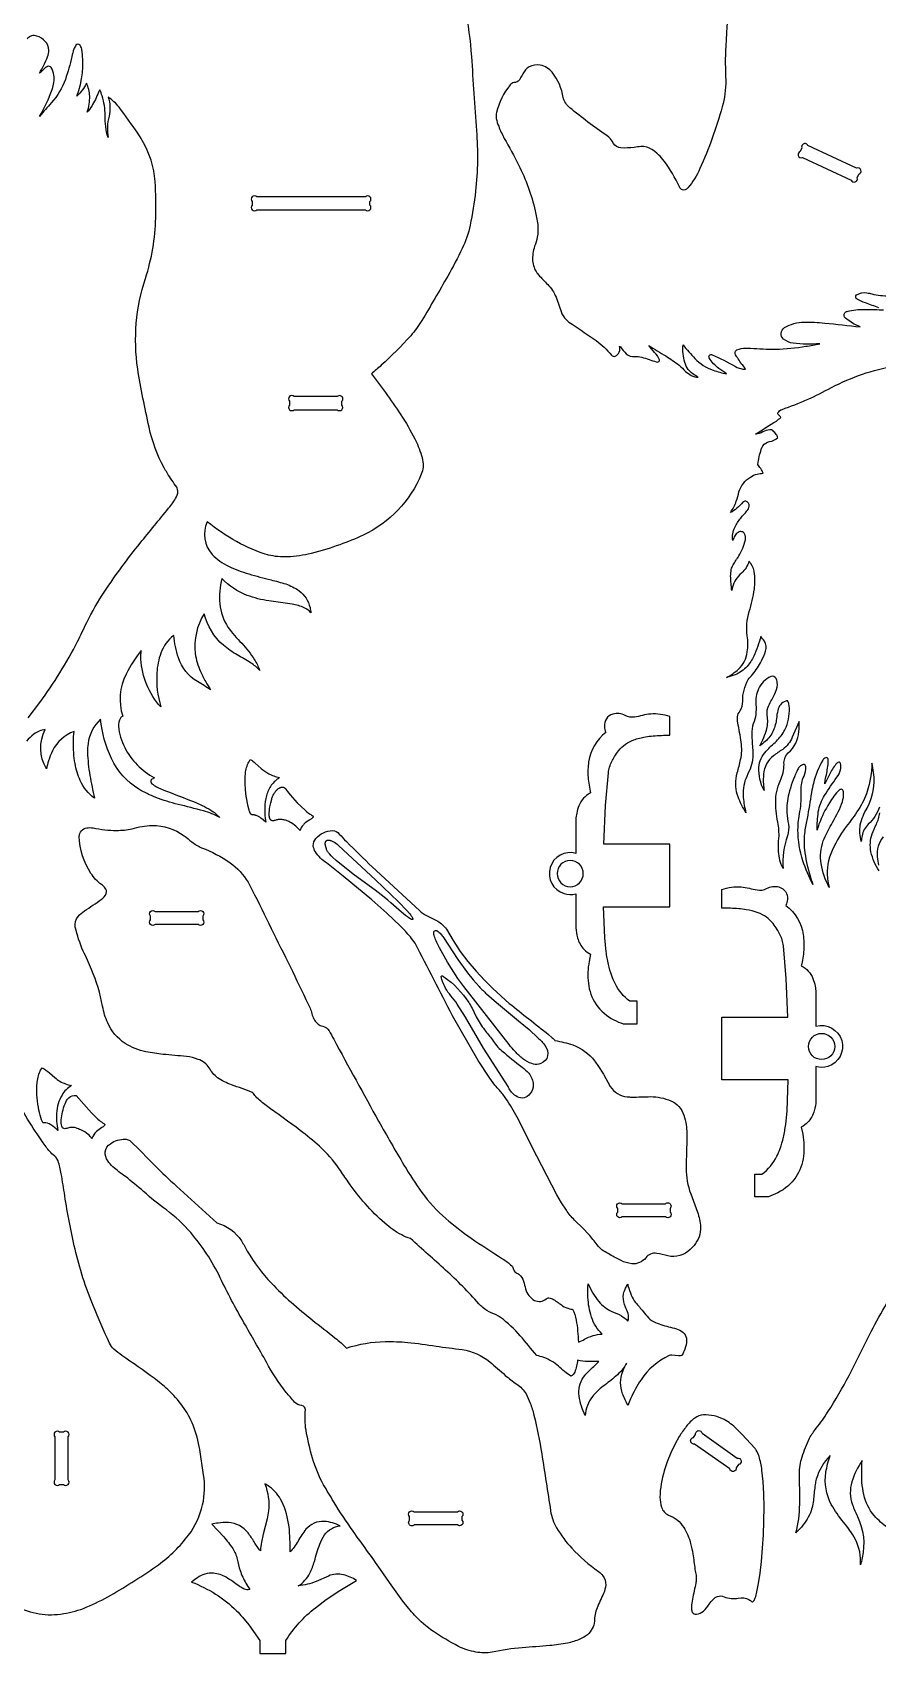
# Model space of a CAD drawing. Extents: x -644 to 671, y -543 to 596.
# Drawn here: x -89 to 298, y -540 to 202 of the extents above; entities that cross this region are included whole.
import ezdxf

# ---------------------------------------------------------------- set-up
doc = ezdxf.new("R2010")
doc.units = 0
doc.header["$MEASUREMENT"] = 0
doc.layers.get('0').update_dxf_attribs({"linetype": 'CONTINUOUS'})

msp = doc.modelspace()

# ---------------------------------------------------------------- linework, layer by layer
for points in [[(102.59, 234.75, -0.070329), (111.75, 191.08, 0.000867), (114.09, 157.23, -0.045678), (113.66, 129.45, -0.017739), (111.17, 113.91, -0.063722), (107.59, 103.3, -0.013917), (100.93, 90.64, -0.005028), (89.02, 70.24, -0.037354), (83.95, 63.3, -0.02405), (70.45, 49.77, -0.011954), (65.9, 45.9, -0.020298), (80.24, 25.83, -0.030212), (86.56, 14.58, -0.052109), (89.39, 6.46, -0.150271), (88.8, -0.07, -0.187965), (62.11, -27.99, -0.028023), (51.42, -32.37, -0.02766), (38.35, -36.37, -0.043257), (27.53, -37.95, -0.067309), (18.73, -37.11, -0.060689), (4.17, -30.94, -0.039676), (-9.31, -21.92, 0.299532), (-7.1, -36.83, 0.087), (0.5, -42.2, 0.045821), (9.76, -45.75, 0.011316), (19.95, -48.48, -0.010703), (26.64, -50.34, -0.074593), (32.79, -53.44, -0.174765), (37.79, -61.12, -0.037408), (38.2, -63.54, 0.113296), (35.16, -61.27, 0.068641), (29.63, -59.65), (18.97, -58.14, -0.047579), (8.98, -55.57, -0.109363), (-2.66, -47.85, 0.076069), (-3.56, -59.4, 0.12384), (0.2, -70.1, 0.039931), (6.52, -77.52, -0.044461), (12.35, -85.02, -0.048674), (14.72, -89.94, 0.073284), (10.59, -86.46, 0.011531), (4.46, -82.84, -0.042965), (-1.91, -78.42, -0.149929), (-10.77, -63.99, 0.167713), (-14.78, -82.16, 0.073265), (-12.37, -90.43, 0.03001), (-10.01, -95.09, 0.012807), (-7.76, -98.81, 0.010715), (-13.74, -95.08, -0.178967), (-22.5, -84.17, -0.039776), (-23.87, -79.06, -0.013692), (-24.69, -73.96, 0.14529), (-30.56, -81.98, 0.073676), (-32.38, -91.05, 0.090771), (-30.57, -106.63, -0.17418), (-39.71, -84.74, -0.04076), (-39.51, -80.74, 0.046058), (-46.49, -91.6, 0.203272), (-48.02, -110.85, 0.19202), (-49.12, -111.79, 0.154062), (-49.92, -115.51, 0.103542), (-47.13, -125.17, 0.154317), (-33.52, -139.08, 0.083761), (-34.99, -140.07, 0.389363), (-34.67, -141.82, 0.067936), (-30.21, -144.31, -0.001676), (-15.59, -149.99, -0.040309), (-7.69, -153.91, -0.06865), (-3.6, -157.27, 0.061537), (-11, -154.26, 0.006694), (-22.69, -151.3, -0.026967), (-32.87, -148.11, -0.041157), (-40.64, -144.3, -0.144989), (-53.17, -130.22, -0.089004), (-58.18, -112.29, 0.178602), (-63.92, -123.47, 0.039721), (-64.16, -127.42, 0.038641), (-63.07, -137.99, 0.00965), (-60.99, -148.43, -0.13299), (-67.5, -140.38, -0.064005), (-69.87, -132.56, -0.05419), (-70.61, -122.59, -0.018679), (-70.34, -117.95, 0.198126), (-80.22, -126.7, 0.041469), (-82.04, -131.33, 0.016575), (-83.01, -134.93, -0.261117), (-83.52, -116.94, 0.11613), (-88.75, -119.08, 0.032512), (-92.2, -122.31, -0.008994)], [(230.48, 219.6, 0.020828), (228.27, 195.93, 0.022262), (228.3, 180.12, -0.070317), (226.71, 168.14, -0.036845), (216.49, 139.81, -0.068792), (210.93, 131.01, -0.091833), (209.7, 130.09, -0.327512), (207.61, 130.68, -0.072774), (207.06, 131.46, 0.053577), (200.08, 143.3, 0.079339), (194.48, 148.62, 0.152945), (189.46, 149.94, 0.027119), (186.38, 149.51, -0.042613), (180.29, 149.3, -0.250257), (176.82, 151.39, 0.130871), (173.75, 155, -0.021834), (156.85, 167.71, -0.141466), (153.78, 172.39, 0.136385), (148.79, 183.92, 0.168818), (143.33, 187.23, 0.167635), (138.28, 186.43, 0.129787), (135.26, 183.22, 0.018982), (134.16, 181.09, -0.151925), (132.67, 179.53, -0.072325), (131.26, 179.23, 0.165154), (129.47, 178.13, 0.109853), (123.24, 165.57, 0.077887), (123.15, 162.83, 0.043691), (124.27, 159.22, 0.031225), (126.81, 153.68, -0.014432), (133.39, 141.57, -0.055078), (140.99, 120.56, -0.025038), (142.12, 114.24, -0.062536), (141.95, 108.43, -0.050482), (140.72, 104.28, 0.100672), (139.8, 97.55, 0.130159), (141.81, 92.15, 0.034671), (143, 90.64, 0.004668), (147.26, 86.19, -0.101238), (150.88, 80.13), (152.83, 74.36, 0.118116), (155.17, 70.75, 0.04113), (157.86, 68.55, -0.002898), (168.86, 61.14, -0.073029), (175.92, 54.39, 0.249937), (177.59, 53.9, 0.394335), (179.55, 58.56, -0.131701), (180.05, 58.16, 0.014317), (182.72, 55.07, 0.244911), (186.56, 53.78, -0.095856), (189.8, 53.53, -0.008794), (196.49, 51.31, 0.328193), (197.94, 51.88, 0.18721), (197.96, 52.23, 0.083905), (195.7, 55.69, -0.024261), (193, 58.85, 0.013108), (200.87, 54.04, -0.033522), (206.9, 49.81, -0.008892), (209.92, 46.99, 0.060371), (212.52, 45.12, 0.112928), (215.73, 44.33, -0.107204), (211.1, 47.91, -0.105157), (209.57, 51.11, -0.094506), (208.76, 59.08, 0.021477), (214.19, 52.91, 0.116316), (222.47, 47.55, 0.027086), (228.72, 45.82, 0.015978), (225.14, 48.33, -0.11479), (220.76, 53.21, -0.328521), (220.86, 54.39, -0.328521), (222.02, 54.64, -0.024781), (232.79, 49.21, 0.074741), (236.1, 48.04, 0.046363), (237.38, 47.97, 0.076723), (235.6, 50.29, -0.041519), (234.03, 52.67, 0.028656), (233.06, 54.06, -0.222996), (232.82, 56.24, -0.185093), (233.4, 56.82, -0.107614), (237.54, 57.65, -0.024605), (239.67, 57.59, 0.017104), (251.22, 57.16, 0.035818), (265.05, 58.46, 0.01125), (271.4, 59.62, -0.042452), (259.17, 59.84, -0.132414), (254.79, 61.8, -0.488687), (255.16, 67.02, -0.131071), (264.27, 69.56, -0.026969), (273.69, 69.12, -0.001658), (289.96, 67.38, 0.073029), (288.6, 67.97, -0.063077), (283.16, 71.33, -0.401455), (282.83, 73.8, -0.144956), (283.92, 74.43, -0.045014), (285.02, 74.7, -0.055704), (292.79, 75.37, -0.007778), (300.62, 75.14, 0.025224)], [(-91.39, -111.72), (-86.05, -104.65, 0.039199), (-68.72, -76.67, 0.003776), (-64.5, -67.94, -0.030703), (-56.28, -53.71, -0.02348), (-40.05, -31.64, -0.002814), (-26.99, -15.69, 0.043735), (-23.38, -10.46, 0.187406), (-22.88, -7.03, 0.069781), (-23.3, -6.09, -0.013916), (-27.7, 0.53, -0.012968), (-29.03, 2.84, -0.072368), (-35.98, 21.45, -0.013019), (-41.17, 48.18, -0.116204), (-37.64, 89.56, 0.073879), (-32.91, 117.26, 0.02178), (-33.17, 133.95, 0.113228), (-39.07, 152.78, 0.019313), (-41.12, 156.08, 0.010285), (-49.71, 167.93, 0.049822), (-52.04, 170.47, 0.02213), (-54.71, 172.65, -0.137475), (-54.32, 163.83, 0.09706), (-54.78, 154.05, -0.080757), (-56.1, 164.16, 0.080103), (-57.5, 173.11, 0.016507), (-58.48, 175.98, 0.058574), (-59.19, 174.77, -0.04715), (-62.26, 168.38, -0.039815), (-64.31, 165.64, 0.081273), (-63.15, 173.08, 0.107299), (-64.66, 178.94, -0.101159), (-69.05, 173.08, 0.133809), (-66.82, 194.58, 0.104396), (-67.69, 196.41, 0.4885), (-69.45, 196.32, 0.073098), (-70.45, 194.55, 0.034147), (-71.35, 191.14, -0.030418), (-74.33, 180.69, -0.093737), (-80.7, 170.04, -0.010797), (-83.44, 166.91, 0.011618), (-86.13, 163.77, 0.04554), (-80.32, 176.12, 0.110313), (-79.59, 182.63, 0.102475), (-80.87, 186.13, 0.330465), (-82.45, 186.58, 0.128215), (-84.33, 185.29), (-85.24, 184.34, -0.056296), (-86.25, 183.51, 0.05712), (-82.46, 191.09, 0.063771), (-81.9, 194.01, 0.204711), (-83.53, 198.08, 0.1186), (-87.33, 200.55, 0.317363), (-91.89, 199.16, 0.087814)], [(298.41, 76.13, -0.007767), (292.29, 78.34, -0.01989), (288.55, 80, -0.518717), (288.26, 82.01, -0.181117), (292.97, 82.95, -0.03993), (295.25, 82.45, 0.057308), (303.19, 81.62, -0.007512)], [(298.7, -152.58, -0.124901), (293.6, -160.34, 0.151213), (290.79, -165.67, 0.016769), (290.44, -168.26, -0.114421), (289.98, -160.59, -0.083801), (293.12, -152.95, 0.15929), (296.09, -136.72, 0.019004), (295.27, -132.43, -0.069805), (293.16, -145.31, -0.064773), (289.07, -153.69, -0.030115), (283.5, -161.45, 0.065408), (276.42, -173.99, 0.129892), (275.08, -186.65, 0.030012), (275.69, -189.27, -0.077056), (272, -178.42, -0.123418), (273.01, -168, -0.045076), (276.75, -160.42, 0.03835), (281.4, -151.17, 0.080904), (282.29, -146.99, 0.046424), (282.16, -145.09, 0.454877), (280.92, -144.39, 0.117244), (280.37, -144.68, 0.067086), (275.79, -150.62, 0.050298), (271.03, -160.33, 0.022432), (270.21, -163.08, -0.043024), (270.73, -154.68, -0.095909), (273.63, -147.15, -0.014775), (279.24, -138.87, 0.095136), (280.91, -135.41, 0.10271), (280.97, -132.59, 0.513419), (279.71, -132.04, 0.108189), (279.25, -132.37, 0.058986), (276.16, -136.94, 0.007123), (273.71, -141.89, -0.030098), (274.05, -139.38, 0.027218), (275.2, -133.03, 0.031955), (275.27, -130.88, 0.104008), (274.99, -130.09, 0.362515), (274.1, -129.93, 0.185951), (272.74, -131.07, 0.076365), (268.48, -141.65, 0.015861), (267.61, -145.86, -0.001977), (265.6, -157.71, 0.015389), (264.5, -163.65, 0.065926), (264.41, -172.06, 0.045212), (266.81, -183.55, 0.011293), (268.25, -188.03, -0.037696), (263.64, -177.16, -0.076249), (261.4, -162.96, -0.046831), (262.32, -154.54, 0.059151), (262.82, -144.95, -0.11499), (264.17, -138.33, 0.11346), (265.04, -134.15, 0.422777), (263.74, -133.03, 0.184095), (261.71, -134.58, 0.047833), (260.81, -136.25, 0.0445), (257.2, -146.4, 0.067747), (256.29, -155.1, 0.041714), (257.09, -160.35, -0.119543), (256.55, -165.66, 0.098463), (254.56, -180.63, -0.103072), (252.51, -172.88, -0.047908), (252.67, -166.79, 0.063903), (252.18, -159.39, -0.058323), (251.23, -149.11, -0.102603), (253.7, -139.47, 0.104996), (255, -132.05, -0.172123), (256.97, -127.69, 0.195997), (261.86, -117.96, 0.031323), (262, -113.33), (258.81, -120.52, -0.130815), (254.42, -126.15, 0.032736), (250.12, -129.06, 0.203222), (245.66, -137.4, 0.053807), (245.6, -142.09, 0.015935), (245.89, -144.93, -0.13736), (243.51, -134.35, -0.172056), (246.84, -126.85, -0.020181), (251.53, -122.32, 0.072041), (255.4, -117.16, 0.123222), (257.46, -107.09, 0.042865), (257.15, -104.88, 0.117466), (256.64, -103.93, 0.157503), (255.8, -104.01, 0.258569), (252.14, -108.24, 0.036353), (251.58, -112.05, -0.065918), (250.1, -117.57, -0.116694), (246.34, -122.48, -0.018207), (243.86, -124.45, 0.060915), (247.08, -116.74, 0.104737), (247.32, -110.53, -0.139951), (248.03, -105.96, -0.003733), (250.69, -100.91, 0.100653), (251.95, -96.36, 0.10935), (251.42, -93.69, 0.367404), (248.91, -92.74, 0.182425), (243.36, -98.36, 0.137594), (242.12, -105.64, -0.119867), (240.94, -114.33, 0.07433), (240.28, -119.09, 0.019104), (240.71, -126.37, -0.114811), (239.43, -135.15, -0.009428), (237.48, -139.52, 0.114985), (236.35, -148.16, 0.044875), (237.56, -155.09, -0.04556), (233.94, -147.83, -0.142518), (233.29, -138.15), (233.61, -136.78, 0.008646), (235.13, -130.75, 0.08794), (235.4, -122.82, 0.011617), (233.79, -113.91, -0.056051), (233.7, -111.19, -0.128471), (234.78, -108.56, 0.144619), (236.1, -103.98, -0.083832), (236.74, -99.02, -0.090654), (238.62, -94.16, -0.038606), (240.63, -91.78, 0.062822), (244.63, -85.56, 0.049924), (246.56, -81.06, 0.204915), (246.04, -76.57, 0.009707), (244.33, -74.26, -0.051643), (241.18, -83.37, -0.059979), (238.1, -88.08, -0.118312), (232.56, -91.92, -0.044354), (228.67, -93.16, 0.066351), (234.17, -89.36, 0.16397), (238.19, -81.5, 0.089667), (238.12, -74.14, -0.109076), (239.07, -63.03, 0.042554), (241.43, -52.63, 0.05224), (241.55, -45.85, 0.123399), (239.74, -40.93, 0.039353), (238.93, -39.98, -0.148803), (235.52, -45.37, 0.151721), (231.39, -51.86, 0.035855), (231.11, -53.39, -0.032039), (230.55, -46.73, -0.045071), (230.84, -43.66, -0.063773), (231.64, -41.65, -0.011537), (234.31, -37.52, 0.086235), (237.3, -30.15, 0.17793), (236.94, -27.35, 0.420412), (234.02, -26.71, 0.135197), (232.49, -28.33, 0.028909), (231.53, -30.38, -0.165787), (232.45, -24.46, -0.062958), (235.16, -20.2, -0.006001), (238.01, -16.89, 0.140379), (239.04, -14.72, 0.372208), (237.48, -12.51, 0.246926), (236.12, -12.94, -0.024761), (233.4, -15.69, -0.054713), (230.45, -17.69, 0.071732), (233.14, -12.5, 0.01673), (234.38, -8.2, -0.188237), (239.64, -1.41, -0.092681), (242.68, -0.06, 0.004501), (245.41, 0.39, 0.092677), (244.35, 2.45, -0.02303), (243.01, 4.35, -0.043461), (244.57, 11.29, -0.038106), (245.29, 12.88, -0.205067), (248.37, 14.85, 0.148004), (252.1, 16.65, 0.121409), (251.43, 18.11, 0.039175), (250, 19.75, 0.195753), (248.47, 20.25, 0.078766), (245.24, 19.24, -0.082002), (242, 18.25, -0.002491), (251.49, 24.26, 0.048798), (253.52, 25.93, 0.176881), (252.62, 26.92, -0.146353), (252.15, 27.62, -0.165852), (252.2, 27.98, -0.187032), (254.13, 29.58, 0.044337), (276.76, 39.65, -0.071981), (305.76, 49.6, -0.068852)], [(298.67, -181.73, -0.093331), (294.84, -173.01, -0.133461), (295.4, -164.79, -0.036361), (297.32, -160.41, 0.089274), (298.87, -155.16, 0.071182)], [(300.39, -166.14, 0.191273), (297.76, -175.28, 0.024496), (298.29, -179.16, -0.011113)], [(-97.04, -518.37, 0.163797), (-75.1, -521.83, 0.060579), (-64.78, -518.9, 0.036643), (-53.56, -513.34, 0.02738), (-31.68, -499.4, 0.073943), (-17.86, -485.89, 0.103988), (-11.42, -471.94, 0.094715), (-11.02, -458.27), (-12.77, -446.68, 0.053866), (-15.73, -435.59, 0.109598), (-27.35, -419.24, 0.030042), (-33.7, -414.06, 0.005437), (-48.4, -403.6, -0.020872), (-52.05, -400.79, -0.096572), (-54.12, -397.98, -0.005494), (-61.61, -380.78, -0.041725), (-69.88, -354.87, -0.018045), (-74.6, -330.47, 0.004632), (-76.21, -320.44, 0.033701), (-77.63, -314.53, 0.138652), (-79.94, -311.71, -0.060014), (-83.57, -307.51, -0.034838), (-97.17, -285.51, -0.003946)], [(303.1, -482.84, -0.047913), (297.15, -477.87, -0.122834), (291.96, -468.68, -0.072289), (290.6, -457.65, -0.020661), (290.85, -451.74, 0.073337), (286.07, -461.47, 0.159938), (286.38, -471.94, 0.030333), (288.66, -477.37, -0.170602), (290.84, -496.27, -0.022436), (290.04, -499.46, 0.143267), (287.7, -487.89, 0.050355), (282.29, -479.96, -0.04682), (276.69, -471.81, -0.16245), (274.22, -457.16, -0.052205), (276.2, -449.47, 0.128398), (269.79, -460.2, 0.030378), (269.26, -462.75, 0.012622), (268.58, -469.2, -0.064556), (267.11, -475.6, -0.090731), (262.22, -483.05, -0.019101), (260.42, -484.84, 0.060814), (262.23, -471.72, 0.017572), (262.21, -464.48, -0.014653), (262.06, -457.98, -0.073747), (263.31, -450.07, -0.039564), (266.71, -441.54, -0.048251), (269.81, -436.83, 0.028294), (275.15, -429.45, 0.021741), (284.83, -412.73), (294.96, -392.66, -0.028625), (310.03, -367.22, -0.049406)]]:
    msp.add_lwpolyline(points, format="xyb")
for points in [[(263.47, 144.9), (285.76, 134.61, 1), (288.58, 135.64), (289.31, 137.24, 1), (288.28, 140.05), (265.98, 150.35, 1), (263.17, 149.31), (262.43, 147.71, 1)], [(13.39, 120.93), (63.15, 120.93, 1), (65.27, 123.06), (65.27, 124.81, 1), (63.15, 126.93), (13.39, 126.93, 1), (11.27, 124.81), (11.27, 123.06, 1)], [(30.51, 29.45), (50.27, 29.45, 1), (52.39, 31.57), (52.39, 33.33, 1), (50.27, 35.45), (30.51, 35.45, 1), (28.39, 33.33), (28.39, 31.57, 1)], [(172.5, -169.55), (173.26, -151.83), (174.52, -136.86, -0.088505), (176.12, -131.66, -0.025013), (177.4, -129.38, -0.022924), (179.23, -126.7, -0.139463), (186.15, -121.75, -0.050567), (191.53, -120.34, -0.018966), (195, -119.9, -0.022319), (202.7, -119.61), (202.7, -111.08, 0.098584), (193.91, -109.9, 0.038732), (190.14, -110.52, -0.029406), (186.54, -111.3, -0.164756), (182.23, -110.62, 0.196157), (176.57, -109.91, 0.3648), (172.72, -115.62, 0.077104), (173.36, -118.36, 0.196315), (165.48, -131.77, 0.058993), (165.22, -138.89, 0.03903), (166.35, -146.03, 0.181595), (161, -151.88, 0.051801), (159.99, -155.34, 0.026718), (159.61, -158.15), (159.64, -173.71, 0.410057), (147.84, -180.23, 0.410057), (154.19, -192.12, 0.144618), (159.64, -192.2), (159.61, -207.76, 0.050313), (160.41, -212.35, 0.12454), (163.36, -217.68, 0.08283), (166.35, -219.88), (165.69, -223.17, 0.071707), (165.34, -233.18, 0.121835), (168.87, -242.85, 0.122405), (177.07, -249.91, 0.035774), (181.36, -251.78), (187.7, -251.78), (187.7, -241.43), (184.36, -241.43, -0.120826), (177.56, -233.25, -0.029785), (176.05, -229.75, -0.030909), (174.54, -224.53, -0.022276), (173.49, -218.73), (172.84, -212.38), (172.34, -198.21), (202.7, -198.21), (202.71, -169.55)], [(202.37, -403.66, 0.139673), (189.5, -414.7, 0.04993), (184.71, -423.42, 0.011236), (183.42, -426.55, -0.020035), (181.05, -421.14, -0.185201), (181.11, -410.97, -0.036462), (182.9, -407.12, -0.082493), (177.92, -413.11, -0.023288), (172.09, -417.71, 0.068483), (167.18, -422.44, 0.135044), (163.89, -431.16, -0.081512), (161.11, -422.17, -0.182643), (163.18, -413.52, -0.054728), (167.84, -408.6, 0.016013), (170.21, -406.31, 0.010747), (165.28, -406.34, -0.077157), (160.42, -405.7, -0.078698), (159.12, -411.21, -0.177544), (157.35, -413.05, -0.048803), (151.65, -408.53, 0.097438), (144.91, -404.57, 0.025709), (141.66, -403.61, 0.007102), (134.17, -394.63, 0.055011), (125.16, -386.28, 0.076763), (120.84, -384.06, -0.080455), (117.06, -381.68, -0.025008), (115.19, -379.91, 0.027815), (99.95, -364.52, -0.002731), (83.87, -350.05, -0.067891), (79.82, -348.43, -0.059148), (72.02, -343.04, -0.060593), (55.29, -324.13, -0.0073), (51.19, -318.14, 0.061217), (42.07, -307.81, 0.022743), (33.33, -300.59, 0.005246), (17.69, -289.2, -0.043195), (12.93, -285.01, -0.026462), (11.47, -283.23, 0.010825), (1.84, -279.71, -0.069632), (-4.55, -276.42, -0.106053), (-8.41, -271.94, 0.170484), (-13.41, -268.02, 0.060626), (-18.84, -266.72, 0.00255), (-29.51, -265.73, -0.024026), (-37.39, -264.55, -0.089521), (-46.95, -260.71, -0.143038), (-54.88, -251.34, -0.066624), (-57.26, -243.72, 0.053625), (-62.34, -226.83, 0.008105), (-66.14, -218.42, -0.051008), (-69.78, -207.46, -0.219359), (-68.46, -202.67, -0.084456), (-65.53, -200.05, 0.006645), (-57.84, -194.8, 0.159431), (-55.6, -192.03, 0.23775), (-56.06, -189.59, 0.082634), (-57.79, -187.98, -0.092937), (-62.61, -182.86, -0.137172), (-67.99, -165.94, -0.365399), (-64.56, -162.06, -0.094584), (-61.65, -162.07, 0.046571), (-50.84, -163.21, 0.047855), (-43.77, -162.48, -0.065337), (-34.53, -160.93, -0.162803), (-19.89, -165.65, -0.018273), (-16.34, -168.47, 0.059794), (-11.89, -171.14, -0.061198), (1.16, -177.97, -0.102747), (9.42, -186.95, -0.021365), (11.35, -190.5, 0.001451), (28.69, -225.58, 0.000759), (36.99, -242.68, -0.051284), (38.83, -247.77, 0.139994), (41.48, -251.96, 0.145204), (43.64, -252.8, -0.189437), (46.5, -254.95, -0.020116), (48.64, -258.82, 0.0022), (69.25, -296.36, 0.006153), (80.83, -316.42, 0.017977), (89.06, -328.96, 0.057138), (100.03, -340.87, 0.02882), (111.6, -349.84, 0.009784), (126.07, -359.33, -0.043437), (130.23, -362.51, -0.170277), (131.06, -364.22, 0.142785), (131.67, -365.26, 0.035381), (133.49, -366.41, -0.153016), (135.68, -369.62, -0.00947), (136.52, -373.12, 0.200398), (140.68, -378.39, 0.298474), (145.99, -377.71, -0.148816), (147.21, -377.21, -0.125004), (149.44, -377.98, -0.0063), (153.54, -380.84, 0.082035), (156.75, -382.28, 0.048506), (158.02, -382.44, -0.091336), (159.75, -387.37, -0.037828), (160.76, -397.5, 0.062991), (163.56, -396.22, -0.124622), (171.7, -393.82, -0.132456), (166.79, -386.01, -0.072445), (165.18, -376.97, -0.029649), (165.23, -370.81, 0.063412), (170.12, -378.89, 0.119874), (176.09, -383.41, -0.030478), (180.56, -385.49, -0.07734), (183.47, -387.86, 0.15777), (183.55, -384.39, 0.045367), (182.38, -381.5, -0.107644), (181.35, -376.6, -0.10833), (182.42, -372.73, -0.018349), (183.38, -370.95, 0.114602), (183.46, -371.75, -0.011925), (185, -375.98, 0.077149), (186.98, -379.32, 0.006902), (190.47, -383.42, 0.022672), (192.88, -386.38, 0.108798), (196.04, -388.5, 0.05138), (203.02, -390.67, -0.018625), (206.56, -391.7, -0.108477), (209.21, -393.5, -0.179643), (210.38, -396.6, -0.103829), (209.54, -400.71, -0.01003), (208.36, -403.56, -0.086809), (206.59, -403.74), (203.57, -403.44, 0.124992)], [(212.05, -355.07, -0.265862), (201.78, -357.99, 0.021339), (196.65, -356.86, 0.275993), (191.62, -358.9, -0.268508), (185.23, -361.59, -0.08289), (180.33, -360.17, -0.019151), (177.88, -358.95, -0.004126), (172.44, -355.78, -0.08114), (169.37, -352.98, 0.021342), (165.47, -348.06), (162.99, -345.45), (159, -341.64, -0.044911), (155.29, -337.12), (153.1, -333.79), (150.86, -330.02), (141.68, -312.3), (132.68, -294.5, 0.024235), (127.59, -285.95, 0.034419), (124.57, -282.16, -0.023687), (122.55, -279.79), (120.23, -276.66), (114.91, -268.54), (103.07, -248.08, 0.001163), (85.93, -214.88, 0.038935), (83.79, -211.96, 0.02196), (79.08, -206.9), (72.96, -201.09), (66.12, -195.02), (53.02, -184.09), (45.33, -178.11, -0.09979), (40.27, -173.07, -0.109283), (39.3, -170.22, -0.205659), (40.48, -166.9, -0.208406), (48.09, -163.24, -0.248175), (51.21, -164.85, 0.012789), (54.47, -168.32, 0.002461), (66.28, -179.88), (87.92, -199.88, 0.052062), (91.51, -202.35, -0.009839), (96.3, -204.76, -0.12096), (100.3, -208.43), (103.35, -213.66), (106.66, -218.6), (110.19, -223.26), (113.89, -227.64), (117.68, -231.73), (121.52, -235.56), (129.1, -242.39, 0.002146), (147.12, -256.66), (148.83, -258.17, -0.035083), (150.04, -259.44, -0.04257), (158.2, -261.43, -0.148894), (168.18, -268.76, -0.018088), (169.74, -270.91), (172.22, -274.83), (175.4, -280.39, 0.239385), (183.1, -285.18, 0.014569), (185.18, -285.29, 0.007029), (193.84, -285.1, -0.094889), (203.14, -286.99, -0.207799), (209.1, -293.57, -0.054644), (210.15, -298.04, -0.024884), (210.45, -301.77), (210.44, -307.06, 0.010941), (210.18, -317.81, 0.086071), (212.24, -329.65), (215.32, -337.96, -0.074684), (216.79, -344.74, -0.184526), (213.81, -353.19, -0.032889)], [(157.04, -176.96, 0.414214), (151.04, -182.96, 0.414214), (157.04, -188.96, 0.414214), (163.04, -182.96, 0.414214)], [(256.77, -248.71), (256.01, -231), (254.75, -216.03, 0.088505), (253.15, -210.82, 0.025013), (251.87, -208.54, 0.022924), (250.04, -205.86, 0.139463), (243.12, -200.91, 0.050567), (237.74, -199.51, 0.018966), (234.27, -199.07, 0.022319), (226.57, -198.77), (226.57, -190.24, -0.098584), (235.36, -189.06, -0.038732), (239.13, -189.68, 0.029406), (242.73, -190.47, 0.164752), (247.04, -189.78, -0.196157), (252.7, -189.08, -0.364798), (256.55, -194.78, -0.077104), (255.91, -197.53, -0.196315), (263.79, -210.93, -0.058993), (264.05, -218.05, -0.039001), (262.92, -225.2, -0.181597), (268.27, -231.04, -0.051801), (269.28, -234.5, -0.026718), (269.66, -237.32), (269.63, -252.88, -0.410057), (281.43, -259.39, -0.410057), (275.08, -271.29, -0.144618), (269.63, -271.36), (269.66, -286.92, -0.050313), (268.86, -291.52, -0.124596), (265.91, -296.84, -0.082886), (262.92, -299.04), (263.58, -302.34, -0.071715), (263.93, -312.34, -0.121835), (260.4, -322.02, -0.122405), (252.2, -329.07, -0.035774), (247.91, -330.94), (241.57, -330.94), (241.57, -320.59), (244.91, -320.59, 0.120826), (251.71, -312.41, 0.029785), (253.22, -308.91, 0.030909), (254.73, -303.7, 0.022276), (255.78, -297.89), (256.43, -291.54), (256.93, -277.38), (226.57, -277.38), (226.56, -248.71)], [(-33.24, -200.29), (-13.48, -200.29, -1), (-11.36, -202.41), (-11.36, -204.17, -1), (-13.48, -206.29), (-33.24, -206.29, -1), (-35.36, -204.17), (-35.36, -202.41, -1)], [(142.61, -270.21, -0.145609), (139.41, -269.99, -0.086611), (135.32, -267.72, -0.041691), (131.78, -264.45, -0.022056), (129.08, -261.27), (111.02, -238.2), (108.23, -234.71), (105.56, -231), (100.81, -223.54), (97.17, -216.98, -0.026944), (94.81, -211.89, -0.105503), (94.53, -209.66, -0.210437), (94.93, -209.1, -0.210437), (95.61, -209, -0.109216), (96.12, -209.22, -0.083487), (97.78, -210.66, -0.028812), (99, -212.24), (105.57, -222.26), (109.99, -228.44), (112.51, -231.58), (115.25, -234.68, 0.020265), (118.73, -238.05), (123.19, -241.92), (133.33, -250.32), (138.15, -254.4), (142.24, -258.14, -0.036671), (145.56, -261.78, -0.212196), (146.63, -266.38, -0.279873), (143.53, -269.92, -0.026974)], [(138.6, -283.85, -0.381851), (132.65, -285.13, -0.143055), (129.11, -281.48, -0.020058), (128.56, -280.44), (117.35, -262.92), (109.05, -248.68), (105.23, -242.75, 0.040261), (102.32, -238.95, -0.088867), (98.13, -231.43, -0.09411), (97.96, -230.12, -0.25663), (98.25, -229.81, -0.25663), (98.66, -229.88, -0.051168), (99.19, -230.2, -0.090049), (110.52, -241.94, -0.022543), (112.04, -244.57), (113.97, -248.56, 0.042564), (117.81, -254.52, -0.005984), (121.39, -259.08, 0.073747), (125.71, -264.12, 0.013406), (134.98, -271.63, -0.045942), (138, -274.36, -0.17177), (140.07, -279.6, -0.170465)], [(272.23, -256.12, -0.414214), (278.23, -262.12, -0.414214), (272.23, -268.12, -0.414214), (266.23, -262.12, -0.414214)], [(-77.8, -300.53, 0.058475), (-80.93, -297.98, 0.138448), (-84.21, -297.07, -0.207922), (-84.42, -297.08, -0.207922), (-84.58, -296.94, -0.090177), (-85.22, -295.68, -0.041299), (-86.41, -291.32, -0.064465), (-87.33, -279.88, -0.078), (-86.19, -274.08, -0.068783), (-84.96, -271.83, -0.048936), (-81.61, -274.2), (-79.17, -276.4, 0.096508), (-74.19, -279.24, 0.025339), (-71.49, -280.04, 0.134674), (-75.85, -284.4, 0.117947), (-78.35, -292.74, 0.03573), (-78.36, -296.41, 0.032725)], [(-69.36, -284.62), (-62.37, -292.46, 0.029953), (-58.32, -296.29, 0.038458), (-56.18, -297.81, -0.214015), (-56.68, -298.6), (-57.01, -298.88, 0.014965), (-59.37, -300.54, 0.123349), (-61.81, -303.38, 0.05099), (-62.18, -304.42, 0.116459), (-63.83, -302.41, 0.062414), (-67.25, -300.33, 0.033235), (-69.46, -299.42, 0.138198), (-72.22, -299.28, -0.039234), (-74.21, -299.73, -0.120618), (-75.1, -299.73, -0.24224), (-75.92, -298.69, -0.094107), (-76.17, -295.71, -0.082271), (-74.48, -288.39, -0.097396), (-72.76, -285.65, -0.273919)], [(-44.44, -305.47, -0.004218), (-33.27, -316.67, 0.010578), (-23.44, -326.09), (-4.94, -342.92, -0.188747), (6.35, -351.13, -0.020661), (9.06, -355.78, 0.05745), (20.07, -370.46, 0.025923), (29.17, -379.27, 0.012839), (38.92, -387.41, 0.001851), (49.36, -395.62, -0.029172), (54.57, -400.25, -0.078816), (72.17, -397.26, -0.030257), (82.59, -397.65, -0.016243), (95.54, -399.35, -0.001617), (107.46, -400.93, -0.142394), (120.14, -406.55, -0.011151), (127.28, -412.71, 0.030417), (132.51, -416.71, -0.112154), (136.85, -421.25, -0.032973), (138.66, -425.41, -0.028222), (140.41, -430.95, -0.023737), (143.99, -448.59, -0.000884), (148.02, -474.73, 0.097721), (150.8, -482.57, 0.057), (157.81, -491.88, 0.054401), (170.02, -502.55, -0.063933), (172.04, -504.47, -0.184713), (173.28, -508.72, -0.080353), (172.32, -512.53, 0.005505), (169.33, -519.17, 0.10034), (168.17, -525.27, -0.200038), (164.91, -531.46, -0.078196), (161.44, -533.53, -0.056943), (155.76, -535.28, -0.031904), (147.62, -536.48, -0.003086), (135.06, -537.42, 0.036482), (121.22, -539.49, -0.089745), (113.85, -539.4, -0.068995), (105.77, -536.81, -0.025093), (94.34, -529.99, -0.056806), (85.73, -522.49, -0.025324), (80.37, -516.1, -0.017647), (74.24, -507.56), (70.15, -501.64, 0.003551), (57.54, -484.11, -0.019339), (48.59, -470.44, -0.010475), (44.04, -462.79, -0.058306), (38.98, -450.64, -0.031197), (35.96, -437.86, -0.062449), (35.67, -428.47, 0.380054), (34.09, -426.57, -0.189286), (30.63, -424.98, 0.006607), (26.91, -420.51, -0.03988), (17.83, -406.71, 0.003601), (7.5, -388.59, -0.017905), (-3.38, -367.99, 0.062905), (-16.89, -347.28, 0.053156), (-28.04, -336.97, -0.022128), (-38.46, -328.56, 0.016473), (-46.84, -321.66, -0.031692), (-52.51, -317.18, -0.046053), (-54.9, -314.49, -0.183829), (-56.03, -310.42, -0.215116), (-53.71, -306.64, -0.161275), (-46.84, -304.54, -0.095698), (-45.13, -304.98, -0.069132)], [(180.9, -334.14), (200.66, -334.14, -1), (202.78, -336.27), (202.78, -338.02, -1), (200.66, -340.14), (180.9, -340.14, -1), (178.78, -338.02), (178.78, -336.27, -1)], [(214.91, -522.1, 0.160978), (218.07, -520.62, 0.058703), (220.74, -517.49, -0.019299), (222.65, -515.21, -0.092124), (224.52, -513.95, -0.19846), (227.6, -514.08, 0.146558), (234.06, -514.74, -0.170613), (238.96, -515.41, -0.057844), (240.16, -516.26, 0.442479), (241.01, -516.09, 0.09521), (241.79, -514.62, 0.032463), (242.6, -511.86), (243.37, -508.03), (244.08, -503.34), (244.71, -497.94), (245.62, -485.81), (245.94, -473.09), (245.82, -466.96), (245.49, -461.24), (244.92, -456.1, 0.039438), (243.56, -449.79, 0.052158), (242.32, -446.99, 0.050881), (241.57, -446), (235.88, -439.82), (233.27, -437.2, 0.070497), (227.54, -432.93, 0.124339), (218.17, -430.81, 0.151929), (214.14, -432.27, 0.064749), (210.23, -436.11, 0.033582), (207.01, -440.76), (205, -444.36), (203.15, -448.25), (201.52, -452.29), (200.16, -456.38, 0.072372), (198.14, -468.46, 0.070122), (198.86, -473.12, 0.20565), (202.13, -476.72, -0.173438), (209.03, -482.34, -0.081972), (212.19, -489.71, -0.02697), (213.23, -494.49, -0.008565), (214.2, -501.61, 0.022175), (214.73, -504.28, -0.068004), (214.74, -506.52, -0.020511), (214.43, -508.6, 0.007656), (212.88, -516.18, 0.037994), (212.59, -519.53, 0.096029), (212.98, -521.17, 0.327818)], [(-79.08, -440.86), (-79.08, -460.62, 1), (-76.96, -462.74), (-75.2, -462.74, 1), (-73.08, -460.62), (-73.08, -440.86, 1), (-75.2, -438.74), (-76.96, -438.74, 1)], [(217.43, -439.26), (233.61, -450.59, -1), (234.13, -453.55), (233.12, -454.99, -1), (230.17, -455.51), (213.98, -444.17, -1), (213.46, -441.22), (214.47, -439.78, -1)], [(14.72, -540.11), (26.72, -540.11), (26.72, -534.11, -0.083674), (40.24, -519.1), (45.21, -515.35), (51.42, -511.2), (59.08, -506.57, 0.068771), (53.15, -504.03, 0.166089), (46.21, -504.59), (40.62, -507.07, -0.068554), (32.43, -509.13, 0.140954), (37.72, -503.25, 0.045851), (39.82, -497.92, -0.018484), (42.26, -490, -0.067249), (44.41, -485.77, -0.21477), (51.66, -481.65, 0.093276), (44.28, -479.56, 0.231976), (35.92, -483.2, 0.03075), (34.03, -485.74, -0.010047), (30.52, -491.38, -0.061008), (28.66, -493.56, 0.035212), (28.17, -482, 0.077459), (24.87, -470.4, 0.119218), (19.19, -463.69, 0.036212), (17.1, -462.43, -0.123178), (18.75, -474.75, -0.025503), (18.14, -478.34), (16.34, -485.4), (15.53, -489.08, 0.028112), (15.03, -493.01, -0.047206), (12.2, -488.95, 0.022019), (9.39, -484.83, 0.215195), (0.41, -480.16, 0.051847), (-4.37, -480.33, 0.019867), (-7.24, -480.82), (-1.75, -486.67, -0.036084), (2.37, -492.05, -0.073644), (4.44, -496.82, 0.026231), (5.75, -502.14, 0.051017), (8.41, -507.9, 0.015752), (10.15, -510.73, -0.184203), (7.67, -510.54, -0.052959), (5.51, -509.36, 0.018354), (-0.58, -505.19, 0.107946), (-6.48, -503.29, 0.166475), (-13.84, -505.36, 0.042397), (-16.45, -507.36, -0.102116), (4.11, -520.47, -0.018369), (6.81, -523.37), (9.68, -526.9), (14.72, -534.11)], [(85.55, -475.19), (105.31, -475.19, -1), (107.43, -477.31), (107.43, -479.07, -1), (105.31, -481.19), (85.55, -481.19, -1), (83.43, -479.07), (83.43, -477.31, -1)]]:
    msp.add_lwpolyline(points, format="xyb", close=True)
for points in [[(17.52, -159.46), (16.31, -158.39), (15.77, -157.94), (15.26, -157.54), (14.74, -157.18), (14.48, -157.01), (14.2, -156.85), (13.92, -156.7), (13.62, -156.56), (13.31, -156.42), (12.98, -156.3), (12.81, -156.24), (12.65, -156.2), (12.5, -156.16), (12.35, -156.14), (12.21, -156.13), (12.08, -156.12), (11.82, -156.11), (11.59, -156.1), (11.48, -156.09), (11.37, -156.08), (11.32, -156.08), (11.27, -156.07), (11.22, -156.05), (11.17, -156.04), (11.12, -156.02), (11.07, -156), (11.02, -155.98), (10.97, -155.96), (10.93, -155.93), (10.88, -155.9), (10.83, -155.86), (10.79, -155.82), (10.74, -155.78), (10.7, -155.73), (10.65, -155.68), (10.61, -155.62), (10.56, -155.56), (10.52, -155.49), (10.43, -155.34), (10.34, -155.16), (10.25, -154.96), (10.16, -154.73), (10.07, -154.47), (9.88, -153.86), (9.48, -152.22), (8.58, -147.45), (8.22, -144.61), (8.02, -141.62), (8.01, -140.12), (8.06, -138.62), (8.2, -137.15), (8.3, -136.43), (8.42, -135.73), (8.57, -135.04), (8.74, -134.36), (8.95, -133.71), (9.18, -133.07), (9.44, -132.46), (9.73, -131.87), (10.05, -131.31), (10.41, -130.78), (10.7, -130.91), (10.98, -131.07), (11.27, -131.25), (11.55, -131.44), (12.13, -131.89), (12.72, -132.39), (15.4, -134.77), (16.19, -135.41), (17.04, -136.03), (17.95, -136.64), (18.95, -137.22), (20.03, -137.76), (20.61, -138.01), (21.21, -138.25), (21.83, -138.47), (22.48, -138.68), (23.16, -138.87), (23.87, -139.03), (23.3, -139.38), (22.75, -139.76), (22.24, -140.16), (21.75, -140.58), (21.29, -141.02), (20.85, -141.49), (20.44, -141.98), (20.06, -142.49), (19.7, -143.02), (19.36, -143.57), (19.05, -144.13), (18.76, -144.72), (18.5, -145.33), (18.26, -145.95), (18.04, -146.59), (17.85, -147.24), (17.67, -147.92), (17.52, -148.6), (17.29, -150.02), (17.13, -151.49), (17.06, -153), (17.06, -154.56), (17.14, -156.16), (17.3, -157.8)], [(33.24, -163.29), (32.63, -162.59), (31.99, -161.94), (31.33, -161.32), (30.65, -160.75), (29.95, -160.23), (29.23, -159.76), (28.49, -159.35), (28.12, -159.16), (27.75, -158.99), (27.37, -158.83), (27, -158.69), (26.62, -158.57), (26.24, -158.46), (25.86, -158.37), (25.48, -158.3), (25.1, -158.25), (24.72, -158.21), (24.34, -158.19), (23.96, -158.19), (23.58, -158.21), (23.21, -158.25), (22.84, -158.31), (22.47, -158.39), (22.1, -158.49), (21.74, -158.61), (21.56, -158.67), (21.39, -158.72), (21.23, -158.75), (21.07, -158.78), (20.92, -158.79), (20.85, -158.79), (20.78, -158.79), (20.71, -158.79), (20.64, -158.79), (20.58, -158.78), (20.51, -158.77), (20.45, -158.75), (20.39, -158.74), (20.33, -158.72), (20.28, -158.7), (20.22, -158.68), (20.17, -158.65), (20.11, -158.62), (20.06, -158.59), (20.01, -158.56), (19.97, -158.53), (19.92, -158.49), (19.87, -158.45), (19.83, -158.41), (19.79, -158.37), (19.75, -158.32), (19.71, -158.27), (19.67, -158.22), (19.63, -158.17), (19.56, -158.06), (19.5, -157.95), (19.44, -157.82), (19.39, -157.69), (19.34, -157.55), (19.29, -157.41), (19.25, -157.25), (19.19, -156.93), (19.14, -156.59), (19.11, -156.23), (19.1, -155.84), (19.11, -155.03), (19.18, -154.17), (19.29, -153.27), (19.44, -152.36), (19.82, -150.54), (20.26, -148.85), (20.37, -148.46), (20.51, -148.07), (20.65, -147.7), (20.81, -147.34), (20.98, -146.98), (21.16, -146.64), (21.35, -146.32), (21.55, -146), (21.76, -145.7), (21.97, -145.41), (22.19, -145.14), (22.41, -144.89), (22.64, -144.65), (22.87, -144.43), (23.11, -144.23), (23.34, -144.05), (23.58, -143.88), (23.82, -143.74), (23.94, -143.67), (24.05, -143.62), (24.17, -143.56), (24.29, -143.52), (24.41, -143.47), (24.52, -143.44), (24.64, -143.41), (24.75, -143.38), (24.87, -143.36), (24.98, -143.35), (25.09, -143.35), (25.2, -143.35), (25.31, -143.35), (25.41, -143.37), (25.52, -143.39), (25.62, -143.41), (25.72, -143.44), (25.82, -143.48), (25.92, -143.53), (26.01, -143.58), (26.1, -143.64), (26.19, -143.71), (26.28, -143.79), (26.37, -143.87), (26.45, -143.96), (26.53, -144.06), (26.61, -144.16), (26.68, -144.27), (27.03, -144.8), (27.5, -145.43), (28.73, -146.95), (31.98, -150.52), (33.77, -152.32), (35.52, -153.94), (36.34, -154.65), (37.11, -155.26), (37.81, -155.76), (38.14, -155.97), (38.43, -156.14), (38.57, -156.21), (38.69, -156.29), (38.8, -156.36), (38.89, -156.43), (38.94, -156.47), (38.98, -156.5), (39.01, -156.54), (39.04, -156.57), (39.07, -156.61), (39.1, -156.64), (39.12, -156.68), (39.14, -156.71), (39.16, -156.75), (39.17, -156.76), (39.17, -156.78), (39.18, -156.8), (39.19, -156.81), (39.19, -156.83), (39.2, -156.85), (39.2, -156.86), (39.2, -156.88), (39.2, -156.9), (39.2, -156.92), (39.21, -156.93), (39.21, -156.95), (39.2, -156.97), (39.2, -156.98), (39.2, -157), (39.2, -157.02), (39.2, -157.03), (39.19, -157.05), (39.18, -157.08), (39.17, -157.12), (39.15, -157.15), (39.14, -157.19), (39.12, -157.22), (39.1, -157.25), (39.07, -157.29), (39.05, -157.32), (38.99, -157.39), (38.92, -157.46), (38.85, -157.53), (38.68, -157.68), (38.48, -157.82), (37.47, -158.49), (36.26, -159.3), (35.64, -159.79), (35.33, -160.05), (35.03, -160.33), (34.74, -160.63), (34.47, -160.95), (34.2, -161.28), (33.96, -161.64), (33.85, -161.83), (33.74, -162.02), (33.64, -162.22), (33.54, -162.42), (33.46, -162.63), (33.38, -162.84), (33.3, -163.06)], [(74.9, -196.42), (73.44, -195.14), (71.71, -193.74), (67.61, -190.62), (58.22, -183.72), (53.69, -180.25), (49.77, -176.99), (48.16, -175.47), (47.46, -174.76), (46.84, -174.07), (46.31, -173.42), (46.08, -173.1), (45.87, -172.8), (45.69, -172.5), (45.53, -172.21), (45.39, -171.94), (45.34, -171.8), (45.29, -171.67), (45.12, -171.17), (44.99, -170.7), (44.89, -170.27), (44.82, -169.87), (44.8, -169.69), (44.79, -169.51), (44.78, -169.35), (44.78, -169.19), (44.79, -169.04), (44.8, -168.89), (44.83, -168.76), (44.85, -168.63), (44.89, -168.51), (44.91, -168.46), (44.93, -168.4), (44.95, -168.35), (44.98, -168.3), (45, -168.25), (45.03, -168.21), (45.06, -168.16), (45.09, -168.12), (45.12, -168.08), (45.15, -168.04), (45.19, -168), (45.22, -167.96), (45.26, -167.93), (45.3, -167.9), (45.34, -167.87), (45.38, -167.84), (45.42, -167.81), (45.46, -167.79), (45.51, -167.76), (45.55, -167.74), (45.6, -167.72), (45.65, -167.7), (45.7, -167.69), (45.75, -167.67), (45.8, -167.66), (45.85, -167.65), (45.96, -167.63), (46.07, -167.62), (46.19, -167.61), (46.31, -167.61), (46.43, -167.62), (46.56, -167.63), (46.69, -167.65), (46.82, -167.68), (47.1, -167.74), (47.39, -167.83), (47.68, -167.94), (47.99, -168.07), (48.3, -168.22), (48.62, -168.39), (48.94, -168.58), (49.59, -169.01), (50.24, -169.5), (50.89, -170.04), (67.8, -185.76), (78.33, -195.93), (82.13, -199.83), (83.42, -201.27), (83.88, -201.83), (84.06, -202.07), (84.2, -202.27), (84.43, -202.64), (84.62, -202.96), (84.76, -203.24), (84.82, -203.36), (84.86, -203.47), (84.9, -203.57), (84.91, -203.62), (84.92, -203.67), (84.93, -203.71), (84.94, -203.75), (84.94, -203.79), (84.94, -203.82), (84.94, -203.84), (84.94, -203.85), (84.94, -203.87), (84.94, -203.88), (84.93, -203.9), (84.93, -203.91), (84.93, -203.92), (84.92, -203.93), (84.92, -203.93), (84.92, -203.94), (84.91, -203.95), (84.91, -203.96), (84.91, -203.96), (84.91, -203.97), (84.9, -203.97), (84.9, -203.98), (84.89, -203.98), (84.89, -203.98), (84.89, -203.99), (84.88, -203.99), (84.88, -204), (84.87, -204), (84.87, -204), (84.87, -204.01), (84.86, -204.01), (84.86, -204.01), (84.85, -204.02), (84.84, -204.02), (84.83, -204.03), (84.83, -204.03), (84.82, -204.03), (84.82, -204.03), (84.81, -204.03), (84.8, -204.04), (84.78, -204.04), (84.77, -204.04), (84.76, -204.05), (84.74, -204.05), (84.73, -204.05), (84.71, -204.05), (84.68, -204.05), (84.64, -204.04), (84.6, -204.04), (84.56, -204.03), (84.52, -204.02), (84.48, -204.01), (84.38, -203.97), (84.28, -203.93), (84.17, -203.88), (84.05, -203.83), (83.78, -203.69), (83.17, -203.31), (82.44, -202.81), (81.61, -202.19), (79.66, -200.63)]]:
    msp.add_lwpolyline(points, close=True)

doc.saveas('drawing.dxf')
